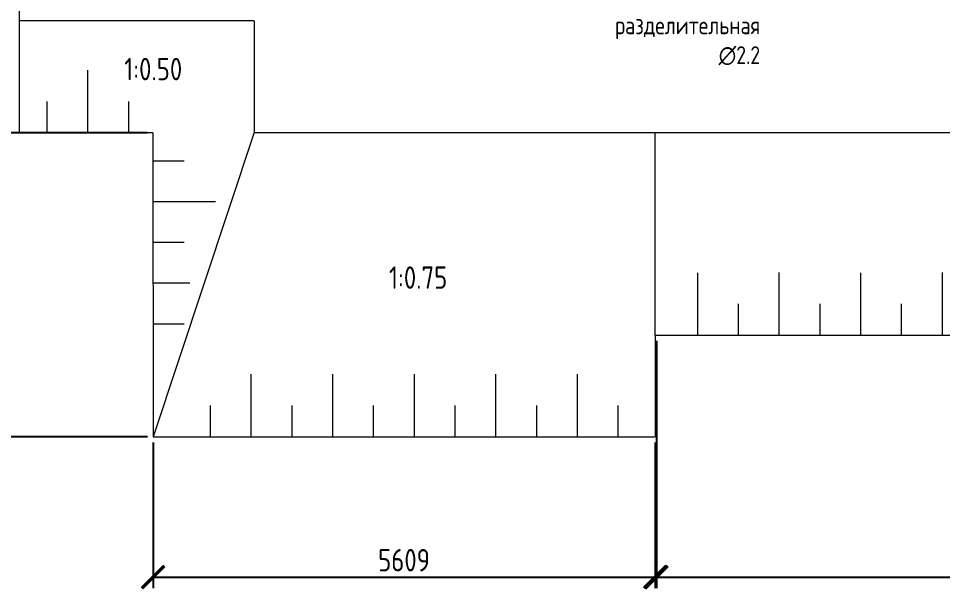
# Model space of a CAD drawing. Header units: millimetres. Extents: x 20530103 to 31271019, y 32092698 to 33532929.
# Drawn here: x 26141008 to 26151332, y 33001182 to 33007561 of the extents above; entities that cross this region are included whole.
import ezdxf
from ezdxf import colors
from ezdxf.entities.mleader import LeaderData, LeaderLine
from ezdxf.math import Vec2, Vec3

# ---------------------------------------------------------------- set-up
doc = ezdxf.new("R2010")
doc.units = ezdxf.units.MM
doc.styles.add('GOST 2.304', font='GOST.TTF')
doc.styles.get("Standard").update_dxf_attribs({"font": 'arial.ttf'})
doc.dimstyles.new('ISO-25', dxfattribs={"dimtxt": 2.5, "dimasz": 2.5, "dimexe": 1.25, "dimexo": 0.625, "dimtad": 1, "dimtxsty": 'Standard', "dimcen": 2.5, "dimadec": 0, "dimazin": 0, "dimtfac": 1, "dimtmove": 0, "dimatfit": 3, "dimfxl": 1, "dimarcsym": 0})

# ---------------------------------------------------------------- blocks, each defined once
blk = doc.blocks.new('_ArchTick')
at = {"color": 0, "linetype": 'ByBlock', "const_width": 0.15}
blk.add_lwpolyline([(-0.5, -0.5), (0.5, 0.5)], dxfattribs=at)
blk = doc.blocks.new('*D220')
at = {"color": 0, "lineweight": -2, "transparency": 16777216}
for p, q in [((26142512, 33002824), (26142512, 33001196)), ((26148121, 33002824), (26148121, 33001196)), ((26142512, 33001321), (26148121, 33001321))]:
    blk.add_line(p, q, dxfattribs=at)
at = {"color": 0, "lineweight": -2, "transparency": 16777216, "xscale": 250, "yscale": 250, "zscale": 250, "rotation": 180}
blk.add_blockref('_ArchTick', (26142512, 33001321), dxfattribs=at)
at = {"color": 0, "lineweight": -2, "transparency": 16777216, "xscale": 250, "yscale": 250, "zscale": 250}
blk.add_blockref('_ArchTick', (26148121, 33001321), dxfattribs=at)
at = {"color": 0, "transparency": 16777216, "insert": (26145316, 33001509), "char_height": 250, "attachment_point": 5, "style": 'GOST 2.304'}
blk.add_mtext('5609', dxfattribs=at)
blk = doc.blocks.new('*D221')
at = {"color": 0, "lineweight": -2, "transparency": 16777216}
for p, q in [((26148136, 33003959), (26148136, 33001195)), ((26180481, 33003959), (26180481, 33001195)), ((26148136, 33001320), (26180481, 33001320))]:
    blk.add_line(p, q, dxfattribs=at)
at = {"color": 0, "lineweight": -2, "transparency": 16777216, "xscale": 250, "yscale": 250, "zscale": 250, "rotation": 180}
blk.add_blockref('_ArchTick', (26148136, 33001320), dxfattribs=at)
at = {"color": 0, "lineweight": -2, "transparency": 16777216, "xscale": 250, "yscale": 250, "zscale": 250}
blk.add_blockref('_ArchTick', (26180481, 33001320), dxfattribs=at)
at = {"color": 0, "transparency": 16777216, "insert": (26164309, 33001507), "char_height": 250, "attachment_point": 5, "style": 'GOST 2.304'}
blk.add_mtext('32344', dxfattribs=at)
blk = doc.blocks.new('*D222')
at = {"color": 0, "lineweight": -2, "transparency": 16777216}
for p, q in [((26142447, 33006284), (26139091, 33006284)), ((26139216, 33002887), (26139216, 33006284)), ((26142449, 33002887), (26139091, 33002887))]:
    blk.add_line(p, q, dxfattribs=at)
at = {"color": 0, "lineweight": -2, "transparency": 16777216, "xscale": 250, "yscale": 250, "zscale": 250}
for p, rotation in [((26139216, 33006284), 90), ((26139216, 33002887), 270)]:
    blk.add_blockref('_ArchTick', p, dxfattribs=dict(at, rotation=rotation))
at = {"color": 0, "transparency": 16777216, "insert": (26139028, 33004585), "char_height": 250, "attachment_point": 5, "rotation": 90, "style": 'GOST 2.304'}
blk.add_mtext('3397', dxfattribs=at)
blk = doc.blocks.new('*D227')
at = {"color": 0, "lineweight": -2, "transparency": 16777216}
for p, q in [((26140951, 33008534), (26139091, 33008534)), ((26139216, 33008534), (26139216, 33006283)), ((26140953, 33006283), (26139091, 33006283))]:
    blk.add_line(p, q, dxfattribs=at)
at = {"color": 0, "lineweight": -2, "transparency": 16777216, "xscale": 250, "yscale": 250, "zscale": 250}
for p, rotation in [((26139216, 33008534), 90), ((26139216, 33006283), 270)]:
    blk.add_blockref('_ArchTick', p, dxfattribs=dict(at, rotation=rotation))
at = {"color": 0, "transparency": 16777216, "insert": (26139028, 33007408), "char_height": 250, "attachment_point": 5, "rotation": 90, "style": 'GOST 2.304'}
blk.add_mtext('2251', dxfattribs=at)
blk = doc.blocks.new('_None')

msp = doc.modelspace()

# ---------------------------------------------------------------- linework, layer by layer
at = {"lineweight": 20}
for p, q in [((26141011.7346, 33011284.701), (26141015.6342, 33006282.6564)), ((26141012.2218, 33010034.701), (26141014.1724, 33007532.6556)), ((26143638.2275, 33007534.7013), (26141013.1971, 33007532.6548)), ((26141784.0127, 33006283.9656), (26141784.0127, 33006982.6262)), ((26141328.5302, 33006283.9656), (26141328.5302, 33006633.2959)), ((26142239.4952, 33006283.6105), (26142239.4952, 33006632.9408)), ((26142509.2998, 33006283.8208), (26141015.6342, 33006282.6564)), ((26142509.2998, 33006283.8208), (26142511.948, 33002886.9159)), ((26143642.5149, 33006286.9159), (26142511.948, 33002886.9159)), ((26148120.7654, 33004021.6158), (26148120.7654, 33006286.9159)), ((26142511.3182, 33005972.178), (26142860.6485, 33005972.178)), ((26142511.3182, 33005516.6955), (26143209.9788, 33005516.6955)), ((26142511.3182, 33005061.2131), (26142860.6485, 33005061.2131)), ((26148597.0429, 33004021.9709), (26148597.0429, 33004720.6316)), ((26149508.0079, 33004022.6811), (26149508.0079, 33004721.3418)), ((26150418.9729, 33004022.326), (26150418.9729, 33004720.9867)), ((26151329.9379, 33004023.0362), (26151329.9379, 33004721.6969)), ((26142511.3182, 33004605.7306), (26142922.1802, 33004605.7306)), ((26149052.5254, 33004022.6811), (26149052.5254, 33004372.0114)), ((26149963.4904, 33004022.326), (26149963.4904, 33004371.6564)), ((26150874.4554, 33004021.9709), (26150874.4554, 33004371.3013)), ((26142510.9631, 33004150.2481), (26142860.2934, 33004150.2481)), ((26148120.7654, 33004021.6158), (26148120.7654, 33002886.9159)), ((26148120.7654, 33004021.6158), (26174263.2613, 33004021.6158)), ((26143609.7395, 33002887.6261), (26143609.7395, 33003586.2867)), ((26144520.7044, 33002887.271), (26144520.7044, 33003585.9316)), ((26145431.6694, 33002886.9159), (26145431.6694, 33003585.5765)), ((26146342.6344, 33002887.6261), (26146342.6344, 33003586.2867)), ((26147253.5994, 33002887.271), (26147253.5994, 33003585.9316)), ((26143154.257, 33002887.6261), (26143154.257, 33003236.9564)), ((26144065.222, 33002887.271), (26144065.222, 33003236.6013)), ((26144976.1869, 33002886.9159), (26144976.1869, 33003236.2462)), ((26145887.1519, 33002886.5608), (26145887.1519, 33003235.8911)), ((26146798.1169, 33002887.271), (26146798.1169, 33003236.6013)), ((26147709.0819, 33002886.9159), (26147709.0819, 33003236.2462)), ((26142511.948, 33002886.9159), (26148120.7654, 33002886.9159))]:
    msp.add_line(p, q, dxfattribs=at)
for points in [[(26143642.5149, 33007534.7046), (26143642.5149, 33006286.9159), (26148120.7654, 33006286.9159)], [(26148120.7654, 33006286.9159), (26175063.2613, 33006286.9159)]]:
    msp.add_lwpolyline(points, dxfattribs=at)

# ---------------------------------------------------------------- texts
at = {"lineweight": 20, "rotation": 0.02233381, "style": 'GOST 2.304'}
for s, insert, char_height, width, attachment_point in [('Камера \\Pразделительная \\P∅2.2', (26149294.2776, 33007917.9969), 200, 3048.508414, 3), ('\\pi49.688;1:0.50', (26142139.54, 33007120.1532), 250, 3508.95414, 1), ('\\pi49.688;1:0.75', (26145097.593, 33004791.0282), 250, 3508.95414, 1)]:
    msp.add_mtext(s, dxfattribs=dict(at, insert=insert, char_height=char_height, width=width, attachment_point=attachment_point))

# ---------------------------------------------------------------- dimensions: what is measured, and where the dimension line sits
for base, p1, p2, picture, middle in [((26139215.9387, 33006282.6564), (26141013.8793, 33008533.6783), (26141015.6342, 33006282.6564), '*D227', (26139028.4387, 33007408.1673)), ((26139215.9387, 33006283.6105), (26142511.948, 33002886.9159), (26142509.2999, 33006283.6105), '*D222', (26139028.4387, 33004585.2632))]:
    dim = msp.add_linear_dim(base=base, p1=p1, p2=p2, angle=90, dimstyle='ISO-25', override={"dimscale": 100, "dimdec": 0, "dimtxsty": 'GOST 2.304', "dimblk1": 'ArchTick', "dimblk2": 'ArchTick', "dimsah": 1})
    dim.commit()
    dim.dimension.update_dxf_attribs({"geometry": picture, "text_midpoint": middle})
for base, p1, p2, picture, middle in [((26180480.8173, 33001319.7917), (26148136.4558, 33004021.6158), (26180480.8173, 33004021.6158), '*D221', (26164308.6365, 33001507.2917)), ((26148120.7654, 33001321.0417), (26142511.948, 33002886.9159), (26148120.7654, 33002886.9159), '*D220', (26145316.3567, 33001508.5417))]:
    dim = msp.add_linear_dim(base=base, p1=p1, p2=p2, dimstyle='ISO-25', override={"dimscale": 100, "dimdec": 0, "dimtxsty": 'GOST 2.304', "dimblk1": 'ArchTick', "dimblk2": 'ArchTick', "dimsah": 1})
    dim.commit()
    dim.dimension.update_dxf_attribs({"geometry": picture, "text_midpoint": middle})

# ---------------------------------------------------------------- leaders
at = {"color": 7, "linetype": 'Continuous', "lineweight": 20}
ml = msp.add_multileader_mtext('Standard', dxfattribs=at)
ml.set_content('б\\Pхомут \\Pшаг 400', color=7, style='GOST 2.304')
ml.set_leader_properties(linetype='Continuous', lineweight=20)
ml.set_arrow_properties(name='NONE')
ml.build(insert=Vec2(0, 0))
ml.multileader.update_dxf_attribs({"text_left_attachment_type": 6, "text_right_attachment_type": 6, "dogleg_length": 3, "arrow_head_size": 30, "scale": 100})
ctx = ml.context
ctx.base_point, ctx.scale, ctx.char_height, ctx.arrow_head_size, ctx.landing_gap_size, ctx.plane_origin = Vec3(26218114.2093, 33003440.5078), 100, 300, 30, 0, Vec3(26223095.975, 33003018.8326)
ctx.left_attachment, ctx.right_attachment, ctx.text_align_type = 6, 6, 1
notes = []
notes.append((ctx, [(0, (1, 1, 0), (26217976.2093, 33003440.5078), (1, 0), 138, [(0, [(26217886.1235, 33003440.5078)], 0, [])])]))
ctx.mtext.insert, ctx.mtext.width, ctx.mtext.alignment, ctx.mtext.flow_direction = Vec3(26218708.9372, 33003800.5078), 2835.083475, 2, 5
for ctx, leaders in notes:
    for number, flags, end, landing, length, lines in leaders:
        leader = LeaderData()
        leader.index, (leader.has_last_leader_line, leader.has_dogleg_vector, leader.attachment_direction) = number, flags
        leader.last_leader_point, leader.dogleg_vector, leader.dogleg_length = Vec3(end), Vec3(landing), length
        for number, points, colour, breaks in lines:
            line = LeaderLine()
            line.index, line.vertices, line.color, line.breaks = number, Vec3.list(points), colors.encode_raw_color(colour), breaks
            leader.lines.append(line)
        ctx.leaders.append(leader)

doc.saveas('drawing.dxf')
